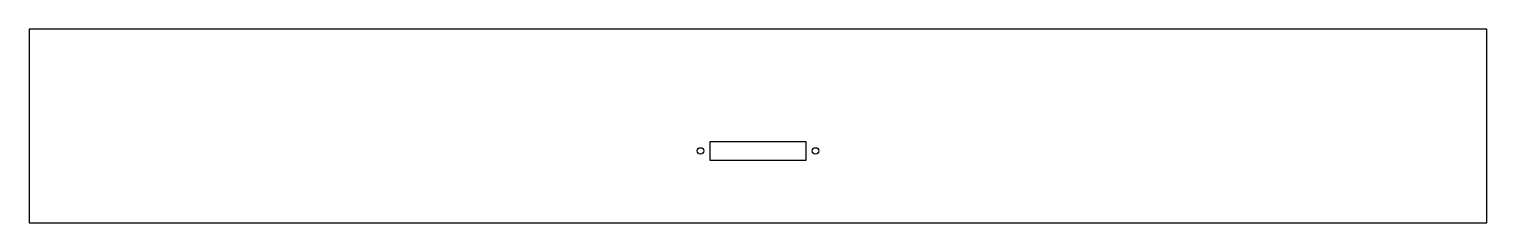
# Model space of a CAD drawing. Header units: millimetres. Extents: x -380 to 380, y 823 to 924.
import ezdxf

# ---------------------------------------------------------------- set-up
doc = ezdxf.new("R2010")
doc.units = ezdxf.units.MM
doc.layers.get('0').update_dxf_attribs({"linetype": 'CONTINUOUS'})

msp = doc.modelspace()

# ---------------------------------------------------------------- linework, layer by layer
for points in [[(380, 924), (-380, 924), (-380, 823), (380, 823)], [(-25, 865.5), (25, 865.5), (25, 855.5), (-25, 855.5)]]:
    msp.add_lwpolyline(points, close=True)
for centre in [(-30, 860.5), (30, 860.5)]:
    msp.add_circle(centre, 1.7)

doc.saveas('drawing.dxf')
